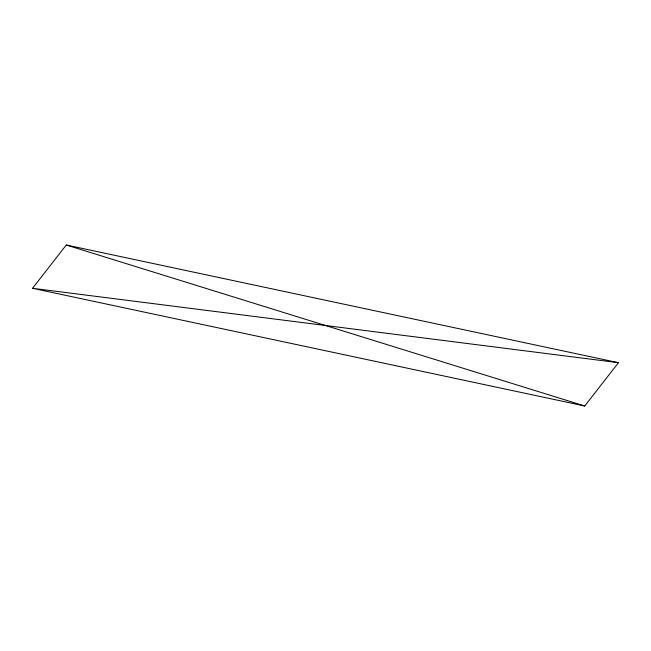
<?xml version="1.0" encoding="UTF-8"?>
<svg xmlns="http://www.w3.org/2000/svg" width="651" height="651" viewBox="0 0 651 651"><rect width="100%" height="100%" fill="white"/><g stroke="black" fill="none" stroke-linecap="round" stroke-linejoin="round"><path stroke-width="0.98" d="M32.55 288.303L66.272 245.004L618.45 362.697L584.728 405.996L32.55 288.303L618.45 362.697M66.272 245.004L584.728 405.996"/></g></svg>
